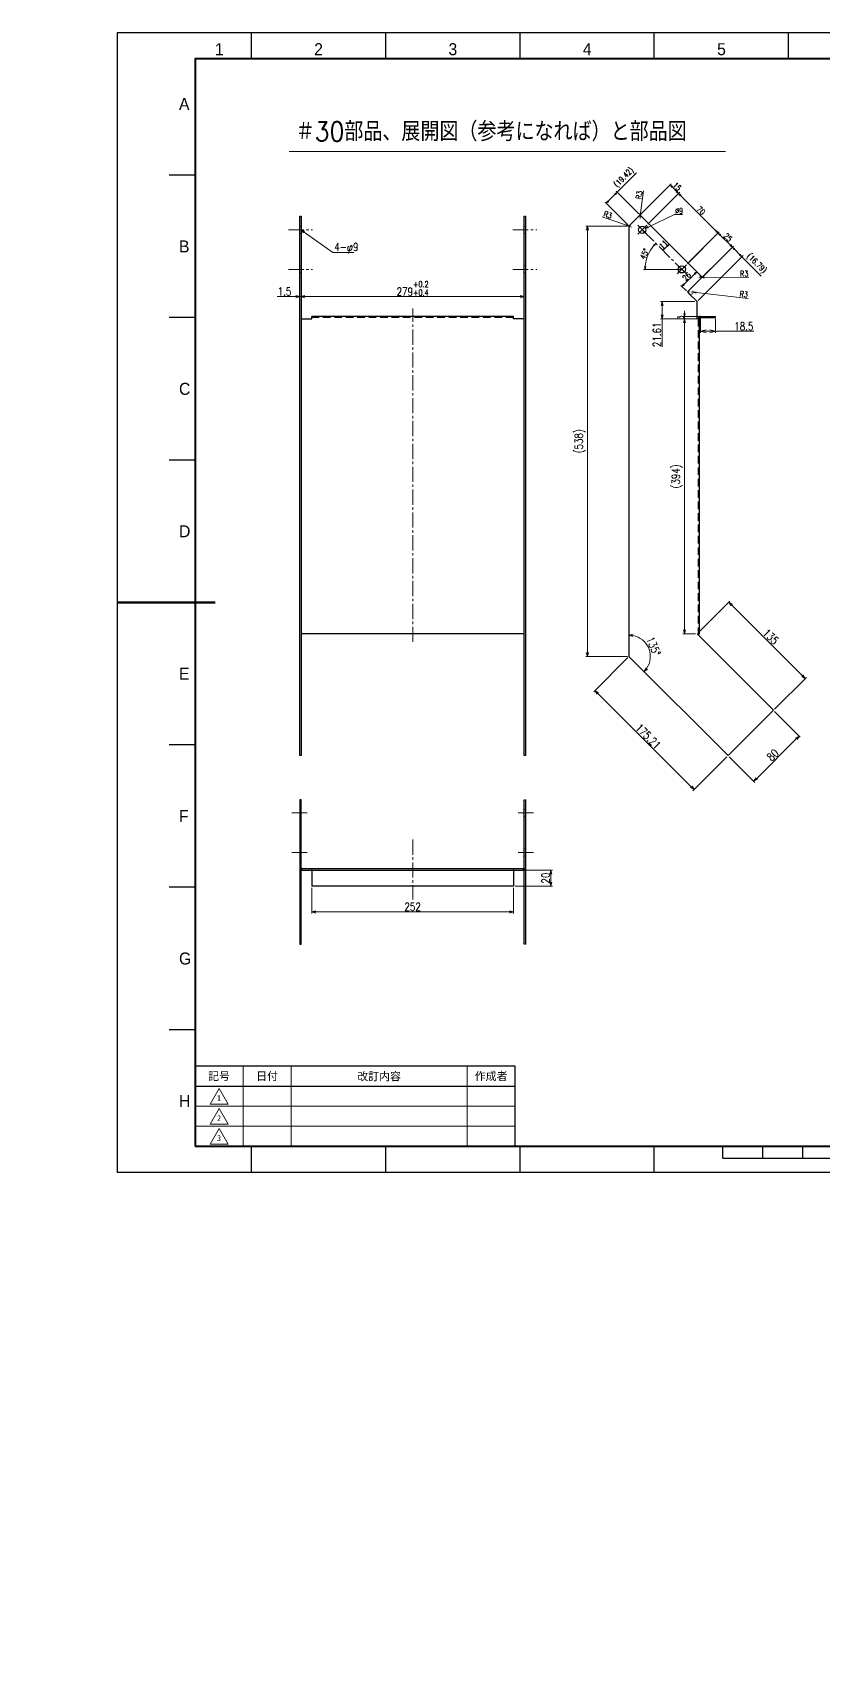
# Model space of a CAD drawing. Header units: millimetres. Extents: x 0 to 51411, y 0 to 16902.
# Drawn here: x 38253 to 39241, y 0 to 2049 of the extents above; entities that cross this region are included whole.
import ezdxf
from ezdxf import colors
from ezdxf.entities.mleader import LeaderData, LeaderLine
from ezdxf.enums import TextEntityAlignment as Align
from ezdxf.math import Vec2, Vec3

# ---------------------------------------------------------------- set-up
doc = ezdxf.new("R2010")
doc.units = ezdxf.units.MM
doc.linetypes.add('CENTER2', pattern=[28.575, 19.05, -3.175, 3.175, -3.175])
doc.linetypes.add('HIDDEN2', pattern=[4.7625, 3.175, -1.5875])
for name, color, linetype, lineweight in [('01_外形線', 7, 'Continuous', 25), ('03_かくれ線', 6, 'HIDDEN2', 13), ('04_中心線', 1, 'CENTER2', 9), ('06_文字', 7, 'Continuous', 13), ('07_寸法線', 3, 'Continuous', 9), ('99_図枠', 7, 'Continuous', 40)]:
    doc.layers.add(name, color=color, linetype=linetype, lineweight=lineweight)
doc.layers.add('10_補助線', color=8, linetype='Continuous', lineweight=13, plot=False)
doc.styles.add('KSS_TXT', font='txt.shx', dxfattribs={"bigfont": 'extfont2.shx'})
doc.styles.add('MS_G', font='MS Gothic.ttf')
doc.styles.get("Standard").update_dxf_attribs({"font": 'arial.ttf'})
doc.styles.add('寸法用', font='simplex.shx', dxfattribs={"width": 0.8, "bigfont": '@extfont2.shx'})
doc.styles.add('表題用', font='MS PGothic.ttf')
doc.dimstyles.new('機械製図用', dxfattribs={"dimtxt": 3.5, "dimasz": 3.5, "dimexe": 2, "dimexo": 0, "dimgap": 1.2, "dimtad": 1, "dimdsep": 46, "dimtxsty": '寸法用', "dimblk": 'OPEN30', "dimcen": 0, "dimclrd": 256, "dimclre": 256, "dimclrt": 7, "dimazin": 2, "dimtm": 1e-09, "dimtfac": 0.75, "dimtmove": 0, "dimatfit": 3, "dimldrblk": 'OPEN30', "dimfxl": 1, "dimlwd": -1, "dimlwe": -1, "dimarcsym": 0})
doc.dimstyles.new('機械製図用$3', dxfattribs={"dimtxt": 3.5, "dimasz": 3.5, "dimexe": 2, "dimexo": 0, "dimgap": 1.2, "dimtad": 1, "dimtih": 1, "dimtoh": 1, "dimdsep": 46, "dimtxsty": '寸法用', "dimblk": 'OPEN30', "dimcen": 0, "dimsd1": 1, "dimclrd": 256, "dimclre": 256, "dimclrt": 7, "dimazin": 2, "dimtm": 1e-09, "dimtfac": 0.75, "dimtofl": 0, "dimtmove": 0, "dimatfit": 3, "dimldrblk": 'OPEN30', "dimfxl": 1, "dimlwd": -1, "dimlwe": -1, "dimarcsym": 0})

# ---------------------------------------------------------------- blocks, each defined once
blk = doc.blocks.new('_Open30')
at = {"color": 0, "linetype": 'ByBlock', "lineweight": -2}
for p, q in [((-1, 0.27), (0, 0)), ((0, 0), (-1, -0.27)), ((0, 0), (-1, 0))]:
    blk.add_line(p, q, dxfattribs=at)
blk = doc.blocks.new('*D1276')
at = {"layer": '07_寸法線', "transparency": 16777216}
for p, q in [((38588, 1717.4), (38588, 1717.4)), ((38593, 1719.4), (38862, 1719.4)), ((38867, 1717.4), (38867, 1717.4))]:
    blk.add_line(p, q, dxfattribs=at)
at = {"layer": 'Defpoints', "color": 0, "transparency": 16777216}
for p in [(38588, 1719.4), (38867, 1719.4), (38867, 1719.4)]:
    blk.add_point(p, dxfattribs=at)
at = {"layer": '07_寸法線', "transparency": 16777216, "xscale": 5, "yscale": 5, "zscale": 5, "rotation": 180}
blk.add_blockref('_Open30', (38588, 1719.4), dxfattribs=at)
at = {"layer": '07_寸法線', "transparency": 16777216, "xscale": 5, "yscale": 5, "zscale": 5}
blk.add_blockref('_Open30', (38867, 1719.4), dxfattribs=at)
at = {"layer": '07_寸法線', "color": 7, "transparency": 16777216, "insert": (38727.5, 1729.6), "char_height": 10, "attachment_point": 5, "style": '寸法用'}
blk.add_mtext('279{\\H7.5;\\S+0.2^ +0.4;}', dxfattribs=at)
blk = doc.blocks.new('*D1277')
at = {"layer": '07_寸法線', "transparency": 16777216}
for p, q in [((38581.5, 1719.4), (38558.3, 1719.4)), ((38588, 1719.4), (38586.5, 1719.4)), ((38593, 1719.4), (38598, 1719.4))]:
    blk.add_line(p, q, dxfattribs=at)
at = {"layer": 'Defpoints', "color": 0, "transparency": 16777216}
for p in [(38586.5, 1719.4), (38586.5, 1719.4), (38588, 1719.4)]:
    blk.add_point(p, dxfattribs=at)
at = {"layer": '07_寸法線', "transparency": 16777216, "xscale": 5, "yscale": 5, "zscale": 5}
blk.add_blockref('_Open30', (38586.5, 1719.4), dxfattribs=at)
at = {"layer": '07_寸法線', "transparency": 16777216, "xscale": 5, "yscale": 5, "zscale": 5, "rotation": 180}
blk.add_blockref('_Open30', (38588, 1719.4), dxfattribs=at)
at = {"layer": '07_寸法線', "color": 7, "transparency": 16777216, "insert": (38567.4, 1725.9), "char_height": 10, "attachment_point": 5, "style": '寸法用'}
blk.add_mtext('1.5', dxfattribs=at)
blk = doc.blocks.new('*D1278')
at = {"layer": '07_寸法線', "transparency": 16777216}
for p, q in [((38995.8, 1807.6), (38943.8, 1807.6)), ((38945.8, 1274.6), (38945.8, 1802.6)), ((38995.8, 1269.6), (38943.8, 1269.6))]:
    blk.add_line(p, q, dxfattribs=at)
at = {"layer": 'Defpoints', "color": 0, "transparency": 16777216}
for p in [(38945.8, 1807.6), (38997.8, 1807.6), (38997.8, 1269.6)]:
    blk.add_point(p, dxfattribs=at)
at = {"layer": '07_寸法線', "transparency": 16777216, "xscale": 5, "yscale": 5, "zscale": 5}
for p, rotation in [((38945.8, 1807.6), 90), ((38945.8, 1269.6), 270)]:
    blk.add_blockref('_Open30', p, dxfattribs=dict(at, rotation=rotation))
at = {"layer": '07_寸法線', "color": 7, "transparency": 16777216, "insert": (38936.7, 1538.6), "char_height": 10, "attachment_point": 5, "rotation": 90, "style": '寸法用'}
blk.add_mtext('(538)', dxfattribs=at)
blk = doc.blocks.new('*D1279')
at = {"layer": '07_寸法線', "transparency": 16777216}
for p, q in [((39021.5, 1810), (39061.2, 1849.8)), ((39062.3, 1845.9), (39106.8, 1801.4)), ((39071, 1760.5), (39110.7, 1800.3))]:
    blk.add_line(p, q, dxfattribs=at)
at = {"layer": 'Defpoints', "color": 0, "transparency": 16777216}
for p in [(39020.1, 1808.6), (39109.3, 1798.9), (39069.6, 1759.1)]:
    blk.add_point(p, dxfattribs=at)
at = {"layer": '07_寸法線', "transparency": 16777216, "xscale": 3.5, "yscale": 3.5, "zscale": 3.5}
for p, rotation in [((39059.8, 1848.4), 135), ((39109.3, 1798.9), 315)]:
    blk.add_blockref('_Open30', p, dxfattribs=dict(at, rotation=rotation))
at = {"layer": '07_寸法線', "color": 7, "transparency": 16777216, "insert": (39087.9, 1827), "char_height": 7, "attachment_point": 5, "rotation": 315, "style": '寸法用'}
blk.add_mtext('70', dxfattribs=at)
blk = doc.blocks.new('*D1280')
at = {"layer": '07_寸法線', "transparency": 16777216}
for p, q in [((39073.1, 1762.7), (39110.7, 1800.3)), ((39111.8, 1796.4), (39124.5, 1783.7)), ((39090.8, 1745), (39128.4, 1782.6))]:
    blk.add_line(p, q, dxfattribs=at)
at = {"layer": 'Defpoints', "color": 0, "transparency": 16777216}
for p in [(39127, 1781.2), (39071.7, 1761.3), (39089.4, 1743.6)]:
    blk.add_point(p, dxfattribs=at)
at = {"layer": '07_寸法線', "transparency": 16777216, "xscale": 3.5, "yscale": 3.5, "zscale": 3.5}
for p, rotation in [((39109.3, 1798.9), 135.0000000000118), ((39127, 1781.2), 315.0000000000118)]:
    blk.add_blockref('_Open30', p, dxfattribs=dict(at, rotation=rotation))
at = {"layer": '07_寸法線', "color": 7, "transparency": 16777216, "insert": (39121.5, 1793.4), "char_height": 7, "attachment_point": 5, "rotation": 315, "style": '寸法用'}
blk.add_mtext('25', dxfattribs=at)
blk = doc.blocks.new('*D1281')
at = {"layer": '07_寸法線', "transparency": 16777216}
for p, q in [((39013, 1822.8), (39050.6, 1860.4)), ((39023.6, 1812.2), (39061.2, 1849.8)), ((39051.7, 1856.5), (39057.3, 1850.9))]:
    blk.add_line(p, q, dxfattribs=at)
at = {"layer": 'Defpoints', "color": 0, "transparency": 16777216}
for p in [(39059.8, 1848.4), (39011.6, 1821.4), (39022.2, 1810.8)]:
    blk.add_point(p, dxfattribs=at)
at = {"layer": '07_寸法線', "transparency": 16777216, "xscale": 3.5, "yscale": 3.5, "zscale": 3.5}
for p, rotation in [((39049.2, 1859), 135.0000000000098), ((39059.8, 1848.4), 315.0000000000098)]:
    blk.add_blockref('_Open30', p, dxfattribs=dict(at, rotation=rotation))
at = {"layer": '07_寸法線', "color": 7, "transparency": 16777216, "insert": (39057.8, 1857), "char_height": 7, "attachment_point": 5, "rotation": 315, "style": '寸法用'}
blk.add_mtext('15', dxfattribs=at)
blk = doc.blocks.new('*D1290')
at = {"layer": '07_寸法線', "transparency": 16777216}
for p, q in [((38983.1, 1849.8), (39007.4, 1874.2)), ((38971.8, 1838.6), (38980.6, 1847.4)), ((39010.2, 1822.8), (38981.7, 1851.3)), ((38996.4, 1809), (38967.9, 1837.5))]:
    blk.add_line(p, q, dxfattribs=at)
at = {"layer": 'Defpoints', "color": 0, "transparency": 16777216}
for p in [(38983.1, 1849.8), (38997.8, 1807.6), (39011.6, 1821.4)]:
    blk.add_point(p, dxfattribs=at)
at = {"layer": '07_寸法線', "transparency": 16777216, "xscale": 3.5, "yscale": 3.5, "zscale": 3.5}
for p, rotation in [((38983.1, 1849.8), 44.99999999999242), ((38969.3, 1836.1), 224.9999999999924)]:
    blk.add_blockref('_Open30', p, dxfattribs=dict(at, rotation=rotation))
at = {"layer": '07_寸法線', "color": 7, "transparency": 16777216, "insert": (38991.9, 1867.9), "char_height": 7, "attachment_point": 5, "rotation": 45, "style": '寸法用'}
blk.add_mtext('(19.42)', dxfattribs=at)
blk = doc.blocks.new('*D1291')
at = {"layer": '07_寸法線', "transparency": 16777216}
blk.add_line((39042.6, 1779.7), (39045.4, 1782.6), dxfattribs=at)
at = {"layer": 'Defpoints', "color": 0, "transparency": 16777216}
for p in [(39047.9, 1785), (39047.9, 1785), (39040.1, 1777.3)]:
    blk.add_point(p, dxfattribs=at)
at = {"layer": '07_寸法線', "transparency": 16777216, "xscale": 3.5, "yscale": 3.5, "zscale": 3.5}
for p, rotation in [((39047.9, 1785), 44.9999999999866), ((39040.1, 1777.3), 224.9999999999866)]:
    blk.add_blockref('_Open30', p, dxfattribs=dict(at, rotation=rotation))
at = {"layer": '07_寸法線', "color": 7, "transparency": 16777216, "insert": (39040.7, 1784.5), "char_height": 7, "attachment_point": 5, "rotation": 45, "style": '寸法用'}
blk.add_mtext('11', dxfattribs=at)
blk = doc.blocks.new('*D1292')
at = {"layer": '07_寸法線', "transparency": 16777216}
blk.add_line((39033.5, 1753.5), (39016, 1753.5), dxfattribs=at)
blk.add_arc((39063.9, 1753.5), 45.9, 139.3746, 175.6254, dxfattribs=at)
at = {"layer": 'Defpoints', "color": 0, "transparency": 16777216}
for p in [(39009.2, 1808.2), (39024.2, 1776.4), (39033.5, 1753.5), (39063.9, 1753.5), (39069.1, 1748.3)]:
    blk.add_point(p, dxfattribs=at)
at = {"layer": '07_寸法線', "transparency": 16777216, "xscale": 3.5, "yscale": 3.5, "zscale": 3.5}
for p, rotation in [((39031.5, 1785.9), 47.18729311319322), ((39018, 1753.5), 267.8127068868006)]:
    blk.add_blockref('_Open30', p, dxfattribs=dict(at, rotation=rotation))
at = {"layer": '07_寸法線', "color": 7, "transparency": 16777216, "insert": (39017.2, 1772.8), "char_height": 7, "attachment_point": 5, "rotation": 67.5, "style": '寸法用'}
blk.add_mtext('45°', dxfattribs=at)
blk = doc.blocks.new('*D1293')
at = {"layer": '07_寸法線', "transparency": 16777216}
for p, q in [((39072.4, 1726.6), (39128.4, 1782.6)), ((39084.2, 1714.7), (39140.3, 1770.8)), ((39129.5, 1778.7), (39136.4, 1771.8)), ((39138.9, 1769.3), (39163.2, 1745))]:
    blk.add_line(p, q, dxfattribs=at)
at = {"layer": 'Defpoints', "color": 0, "transparency": 16777216}
for p in [(39138.9, 1769.3), (39071, 1725.2), (39082.8, 1713.3)]:
    blk.add_point(p, dxfattribs=at)
at = {"layer": '07_寸法線', "transparency": 16777216, "xscale": 3.5, "yscale": 3.5, "zscale": 3.5}
for p, rotation in [((39127, 1781.2), 135.0000000000746), ((39138.9, 1769.3), 315.0000000000747)]:
    blk.add_blockref('_Open30', p, dxfattribs=dict(at, rotation=rotation))
at = {"layer": '07_寸法線', "color": 7, "transparency": 16777216, "insert": (39156.9, 1760.5), "char_height": 7, "attachment_point": 5, "rotation": 315, "style": '寸法用'}
blk.add_mtext('(16.79)', dxfattribs=at)
blk = doc.blocks.new('*D1294')
at = {"layer": '07_寸法線', "transparency": 16777216}
for p, q in [((39066.5, 1734.6), (39079.9, 1748)), ((39087.9, 1745), (39081, 1751.9)), ((39069.6, 1726.6), (39062.6, 1733.5))]:
    blk.add_line(p, q, dxfattribs=at)
at = {"layer": 'Defpoints', "color": 0, "transparency": 16777216}
for p in [(39082.4, 1750.5), (39089.4, 1743.6), (39071, 1725.2)]:
    blk.add_point(p, dxfattribs=at)
at = {"layer": '07_寸法線', "transparency": 16777216, "xscale": 3.5, "yscale": 3.5, "zscale": 3.5}
for p, rotation in [((39082.4, 1750.5), 45.0000000007653), ((39064, 1732.1), 225.0000000007653)]:
    blk.add_blockref('_Open30', p, dxfattribs=dict(at, rotation=rotation))
at = {"layer": '07_寸法線', "color": 7, "transparency": 16777216, "insert": (39069.9, 1744.6), "char_height": 7, "attachment_point": 5, "rotation": 45, "style": '寸法用'}
blk.add_mtext('26', dxfattribs=at)
blk = doc.blocks.new('*D1295')
at = {"layer": '07_寸法線', "transparency": 16777216}
for p, q in [((39054.9, 1821.9), (39021.6, 1806.4)), ((39064.6, 1821.9), (39054.9, 1821.9))]:
    blk.add_line(p, q, dxfattribs=at)
at = {"layer": 'Defpoints', "color": 0, "transparency": 16777216}
for p in [(39018.5, 1804.9), (39010.3, 1801.1)]:
    blk.add_point(p, dxfattribs=at)
at = {"layer": '07_寸法線', "transparency": 16777216, "xscale": 3.5, "yscale": 3.5, "zscale": 3.5, "rotation": 205.0444424778172}
blk.add_blockref('_Open30', (39018.5, 1804.9), dxfattribs=at)
at = {"layer": '07_寸法線', "color": 7, "transparency": 16777216, "insert": (39060.4, 1826.6), "char_height": 7, "attachment_point": 5, "style": '寸法用'}
blk.add_mtext('∅9', dxfattribs=at)
blk = doc.blocks.new('*D1296')
at = {"layer": '07_寸法線', "transparency": 16777216}
blk.add_arc((38997.8, 1269.6), 26.7, 325.7307, 79.2693, dxfattribs=at)
at = {"layer": 'Defpoints', "color": 0, "transparency": 16777216}
for p in [(38997.8, 1806.4), (38997.8, 1269.6), (38997.8, 1269.6), (39024.6, 1269.6), (39121.7, 1145.7)]:
    blk.add_point(p, dxfattribs=at)
at = {"layer": '07_寸法線', "transparency": 16777216, "xscale": 5, "yscale": 5, "zscale": 5}
for p, rotation in [((38997.8, 1296.4), 174.6346455232695), ((39016.7, 1250.7), 230.3653544767294)]:
    blk.add_blockref('_Open30', p, dxfattribs=dict(at, rotation=rotation))
at = {"layer": '07_寸法線', "color": 7, "transparency": 16777216, "insert": (39028.5, 1282.3), "char_height": 10, "attachment_point": 5, "rotation": 292.5, "style": '寸法用'}
blk.add_mtext('135°', dxfattribs=at)
blk = doc.blocks.new('*D1282')
at = {"layer": '07_寸法線', "transparency": 16777216}
for p, q in [((39084.2, 1299.2), (39124, 1338.9)), ((39126.1, 1334), (39214.5, 1245.6)), ((39179.7, 1203.7), (39219.5, 1243.5))]:
    blk.add_line(p, q, dxfattribs=at)
at = {"layer": 'Defpoints', "color": 0, "transparency": 16777216}
for p in [(39082.8, 1297.8), (39218.1, 1242.1), (39178.3, 1202.3)]:
    blk.add_point(p, dxfattribs=at)
at = {"layer": '07_寸法線', "transparency": 16777216, "xscale": 5, "yscale": 5, "zscale": 5}
for p, rotation in [((39122.6, 1337.5), 135), ((39218.1, 1242.1), 315)]:
    blk.add_blockref('_Open30', p, dxfattribs=dict(at, rotation=rotation))
at = {"layer": '07_寸法線', "color": 7, "transparency": 16777216, "insert": (39174.9, 1294.4), "char_height": 10, "attachment_point": 5, "rotation": 315, "style": '寸法用'}
blk.add_mtext('135', dxfattribs=at)
blk = doc.blocks.new('*D1283')
at = {"layer": '07_寸法線', "transparency": 16777216}
for p, q in [((38996.4, 1268.2), (38953.9, 1225.6)), ((38958.8, 1223.5), (39075.6, 1106.7)), ((39120.3, 1144.3), (39077.7, 1101.8))]:
    blk.add_line(p, q, dxfattribs=at)
at = {"layer": 'Defpoints', "color": 0, "transparency": 16777216}
for p in [(38997.8, 1269.6), (39121.7, 1145.7), (39079.2, 1103.2)]:
    blk.add_point(p, dxfattribs=at)
at = {"layer": '07_寸法線', "transparency": 16777216, "xscale": 5, "yscale": 5, "zscale": 5}
for p, rotation in [((38955.3, 1227.1), 134.9999999999991), ((39079.2, 1103.2), 314.9999999999991)]:
    blk.add_blockref('_Open30', p, dxfattribs=dict(at, rotation=rotation))
at = {"layer": '07_寸法線', "color": 7, "transparency": 16777216, "insert": (39021.8, 1169.7), "char_height": 10, "attachment_point": 5, "rotation": 315, "style": '寸法用'}
blk.add_mtext('175.21', dxfattribs=at)
blk = doc.blocks.new('*D1284')
at = {"layer": '07_寸法線', "transparency": 16777216}
for p, q in [((39179.7, 1200.9), (39211.8, 1168.8)), ((39157.4, 1117.2), (39206.9, 1166.7)), ((39123.1, 1144.3), (39155.2, 1112.2))]:
    blk.add_line(p, q, dxfattribs=at)
at = {"layer": 'Defpoints', "color": 0, "transparency": 16777216}
for p in [(39178.3, 1202.3), (39210.4, 1170.2), (39121.7, 1145.7)]:
    blk.add_point(p, dxfattribs=at)
at = {"layer": '07_寸法線', "transparency": 16777216, "xscale": 5, "yscale": 5, "zscale": 5}
for p, rotation in [((39210.4, 1170.2), 45), ((39153.8, 1113.6), 225)]:
    blk.add_blockref('_Open30', p, dxfattribs=dict(at, rotation=rotation))
at = {"layer": '07_寸法線', "color": 7, "transparency": 16777216, "insert": (39177.5, 1146.5), "char_height": 10, "attachment_point": 5, "rotation": 45, "style": '寸法用'}
blk.add_mtext('80', dxfattribs=at)
blk = doc.blocks.new('*D1285')
at = {"layer": '07_寸法線', "transparency": 16777216}
for p, q in [((39087.3, 1693.2), (39087.3, 1674.1)), ((39105.8, 1691.7), (39105.8, 1674.1)), ((39094.3, 1676.1), (39098.8, 1676.1)), ((39105.8, 1676.1), (39154, 1676.1))]:
    blk.add_line(p, q, dxfattribs=at)
at = {"layer": 'Defpoints', "color": 0, "transparency": 16777216}
for p in [(39087.3, 1694.7), (39105.8, 1693.2), (39087.3, 1676.1)]:
    blk.add_point(p, dxfattribs=at)
at = {"layer": '07_寸法線', "transparency": 16777216, "xscale": 7, "yscale": 7, "zscale": 7, "rotation": 180}
blk.add_blockref('_Open30', (39087.3, 1676.1), dxfattribs=at)
at = {"layer": '07_寸法線', "transparency": 16777216, "xscale": 7, "yscale": 7, "zscale": 7}
blk.add_blockref('_Open30', (39105.8, 1676.1), dxfattribs=at)
at = {"layer": '07_寸法線', "color": 7, "transparency": 16777216, "insert": (39141.3, 1682.3), "char_height": 10, "attachment_point": 5, "style": '寸法用'}
blk.add_mtext('18.5', dxfattribs=at)
blk = doc.blocks.new('*D1286')
at = {"layer": '07_寸法線', "transparency": 16777216}
for p, q in [((39015.9, 1851.6), (39012.4, 1823.6)), ((39011.6, 1817.1), (39011.9, 1820.1))]:
    blk.add_line(p, q, dxfattribs=at)
at = {"layer": 'Defpoints', "color": 0, "transparency": 16777216}
for p in [(39011.6, 1817.1), (39011.9, 1820.1)]:
    blk.add_point(p, dxfattribs=at)
at = {"layer": '07_寸法線', "transparency": 16777216, "xscale": 3.5, "yscale": 3.5, "zscale": 3.5, "rotation": 262.89875775886}
blk.add_blockref('_Open30', (39011.9, 1820.1), dxfattribs=at)
at = {"layer": '07_寸法線', "color": 7, "transparency": 16777216, "insert": (39010.5, 1846.4), "char_height": 7, "attachment_point": 5, "rotation": 82.8988, "style": '寸法用'}
blk.add_mtext('R3', dxfattribs=at)
blk = doc.blocks.new('*D1287')
at = {"layer": '07_寸法線', "transparency": 16777216}
for p, q in [((38964.3, 1819.2), (38994.7, 1808.5)), ((39000.8, 1806.4), (38998, 1807.4))]:
    blk.add_line(p, q, dxfattribs=at)
at = {"layer": 'Defpoints', "color": 0, "transparency": 16777216}
for p in [(38998, 1807.4), (39000.8, 1806.4)]:
    blk.add_point(p, dxfattribs=at)
at = {"layer": '07_寸法線', "transparency": 16777216, "xscale": 3.5, "yscale": 3.5, "zscale": 3.5, "rotation": 340.6735314693454}
blk.add_blockref('_Open30', (38998, 1807.4), dxfattribs=at)
at = {"layer": '07_寸法線', "color": 7, "transparency": 16777216, "insert": (38971.4, 1821.7), "char_height": 7, "attachment_point": 5, "rotation": 340.6735, "style": '寸法用'}
blk.add_mtext('R3', dxfattribs=at)
blk = doc.blocks.new('*D1288')
at = {"layer": '07_寸法線', "transparency": 16777216}
for p, q in [((39085.1, 1743.6), (39088.1, 1743.6)), ((39147.5, 1743.3), (39091.6, 1743.6))]:
    blk.add_line(p, q, dxfattribs=at)
at = {"layer": 'Defpoints', "color": 0, "transparency": 16777216}
for p in [(39085.1, 1743.6), (39088.1, 1743.6)]:
    blk.add_point(p, dxfattribs=at)
at = {"layer": '07_寸法線', "transparency": 16777216, "xscale": 3.5, "yscale": 3.5, "zscale": 3.5, "rotation": 179.7769567458811}
blk.add_blockref('_Open30', (39088.1, 1743.6), dxfattribs=at)
at = {"layer": '07_寸法線', "color": 7, "transparency": 16777216, "insert": (39141.7, 1748.1), "char_height": 7, "attachment_point": 5, "rotation": 359.777, "style": '寸法用'}
blk.add_mtext('R3', dxfattribs=at)
blk = doc.blocks.new('*D1289')
at = {"layer": '07_寸法線', "transparency": 16777216}
for p, q in [((39075.2, 1725.2), (39078.2, 1724.9)), ((39146.6, 1717.1), (39081.7, 1724.5))]:
    blk.add_line(p, q, dxfattribs=at)
blk.add_arc((39075.2, 1725.2), 3, 225, 31.6976, dxfattribs=at)
at = {"layer": 'Defpoints', "color": 0, "transparency": 16777216}
for p in [(39075.2, 1725.2), (39078.2, 1724.9)]:
    blk.add_point(p, dxfattribs=at)
at = {"layer": '07_寸法線', "transparency": 16777216, "xscale": 3.5, "yscale": 3.5, "zscale": 3.5, "rotation": 173.5003796069302}
blk.add_blockref('_Open30', (39078.2, 1724.9), dxfattribs=at)
at = {"layer": '07_寸法線', "color": 7, "transparency": 16777216, "insert": (39141.3, 1722.4), "char_height": 7, "attachment_point": 5, "rotation": 353.5004, "style": '寸法用'}
blk.add_mtext('R3', dxfattribs=at)
blk = doc.blocks.new('*D1297')
at = {"layer": '07_寸法線', "transparency": 16777216}
for p, q in [((38601.5, 980.6), (38601.5, 948.3)), ((38853.5, 980.6), (38853.5, 948.3)), ((38606.5, 950.3), (38848.5, 950.3))]:
    blk.add_line(p, q, dxfattribs=at)
at = {"layer": 'Defpoints', "color": 0, "transparency": 16777216}
for p in [(38601.5, 982.6), (38853.5, 982.6), (38853.5, 950.3)]:
    blk.add_point(p, dxfattribs=at)
at = {"layer": '07_寸法線', "transparency": 16777216, "xscale": 5, "yscale": 5, "zscale": 5, "rotation": 180}
blk.add_blockref('_Open30', (38601.5, 950.3), dxfattribs=at)
at = {"layer": '07_寸法線', "transparency": 16777216, "xscale": 5, "yscale": 5, "zscale": 5}
blk.add_blockref('_Open30', (38853.5, 950.3), dxfattribs=at)
at = {"layer": '07_寸法線', "color": 7, "transparency": 16777216, "insert": (38727.5, 956.8), "char_height": 10, "attachment_point": 5, "style": '寸法用'}
blk.add_mtext('252', dxfattribs=at)
blk = doc.blocks.new('*D1298')
at = {"layer": '07_寸法線', "transparency": 16777216}
for p, q in [((38855.5, 1002.6), (38902.2, 1002.6)), ((38900.2, 987.6), (38900.2, 997.6)), ((38855.5, 982.6), (38902.2, 982.6))]:
    blk.add_line(p, q, dxfattribs=at)
at = {"layer": 'Defpoints', "color": 0, "transparency": 16777216}
for p in [(38853.5, 1002.6), (38900.2, 1002.6), (38853.5, 982.6)]:
    blk.add_point(p, dxfattribs=at)
at = {"layer": '07_寸法線', "transparency": 16777216, "xscale": 5, "yscale": 5, "zscale": 5}
for p, rotation in [((38900.2, 1002.6), 90), ((38900.2, 982.6), 270)]:
    blk.add_blockref('_Open30', p, dxfattribs=dict(at, rotation=rotation))
at = {"layer": '07_寸法線', "color": 7, "transparency": 16777216, "insert": (38893.7, 992.6), "char_height": 10, "attachment_point": 5, "rotation": 90, "style": '寸法用'}
blk.add_mtext('20', dxfattribs=at)
blk = doc.blocks.new('*D1302')
at = {"layer": '07_寸法線', "transparency": 16777216}
for p, q in [((39080.8, 1691.7), (39065.1, 1691.7)), ((39067.1, 1686.7), (39067.1, 1302.8)), ((39080.8, 1297.8), (39065.1, 1297.8))]:
    blk.add_line(p, q, dxfattribs=at)
at = {"layer": 'Defpoints', "color": 0, "transparency": 16777216}
for p in [(39082.8, 1691.7), (39067.1, 1297.8), (39082.8, 1297.8)]:
    blk.add_point(p, dxfattribs=at)
at = {"layer": '07_寸法線', "transparency": 16777216, "xscale": 5, "yscale": 5, "zscale": 5}
for p, rotation in [((39067.1, 1691.7), 90), ((39067.1, 1297.8), 270)]:
    blk.add_blockref('_Open30', p, dxfattribs=dict(at, rotation=rotation))
at = {"layer": '07_寸法線', "color": 7, "transparency": 16777216, "insert": (39057.9, 1494.7), "char_height": 10, "attachment_point": 5, "rotation": 90, "style": '寸法用'}
blk.add_mtext('(394)', dxfattribs=at)
blk = doc.blocks.new('*D1303')
at = {"layer": '07_寸法線', "transparency": 16777216}
for p, q in [((39067.1, 1698.2), (39067.1, 1701.7)), ((39085.3, 1694.7), (39065.1, 1694.7)), ((39080.8, 1691.7), (39065.1, 1691.7)), ((39067.1, 1694.7), (39067.1, 1691.7)), ((39067.1, 1688.2), (39067.1, 1684.7))]:
    blk.add_line(p, q, dxfattribs=at)
at = {"layer": 'Defpoints', "color": 0, "transparency": 16777216}
for p in [(39067.1, 1691.7), (39082.8, 1691.7), (39087.3, 1694.7)]:
    blk.add_point(p, dxfattribs=at)
at = {"layer": '07_寸法線', "transparency": 16777216, "xscale": 3.5, "yscale": 3.5, "zscale": 3.5}
for p, rotation in [((39067.1, 1694.7), 270), ((39067.1, 1691.7), 90)]:
    blk.add_blockref('_Open30', p, dxfattribs=dict(at, rotation=rotation))
at = {"layer": '07_寸法線', "color": 7, "transparency": 16777216, "insert": (39062.4, 1693.2), "char_height": 7, "attachment_point": 5, "rotation": 90, "style": '寸法用'}
blk.add_mtext('3', dxfattribs=at)
blk = doc.blocks.new('*D1684')
at = {"layer": '07_寸法線', "transparency": 16777216}
for p, q in [((39080.2, 1713.3), (39037.3, 1713.3)), ((39039.3, 1708.3), (39039.3, 1696.7)), ((39083.8, 1691.7), (39037.3, 1691.7)), ((39039.3, 1691.7), (39039.3, 1656.7))]:
    blk.add_line(p, q, dxfattribs=at)
at = {"layer": 'Defpoints', "color": 0, "transparency": 16777216}
for p in [(39082.2, 1713.3), (39039.3, 1691.7), (39085.8, 1691.7)]:
    blk.add_point(p, dxfattribs=at)
at = {"layer": '07_寸法線', "transparency": 16777216, "xscale": 5, "yscale": 5, "zscale": 5}
for p, rotation in [((39039.3, 1713.3), 90), ((39039.3, 1691.7), 270)]:
    blk.add_blockref('_Open30', p, dxfattribs=dict(at, rotation=rotation))
at = {"layer": '07_寸法線', "color": 7, "transparency": 16777216, "insert": (39032.8, 1671.7), "char_height": 10, "attachment_point": 5, "rotation": 90, "style": '寸法用'}
blk.add_mtext('21.61', dxfattribs=at)
blk = doc.blocks.new('AM_BALLOON1')
at = {"transparency": 16777216}
blk.add_circle((0, 0), 5, dxfattribs=at)
blk.add_attdef('B_NUMBER', text='', height=3, dxfattribs=at).set_placement((0, 0), align=Align.MIDDLE_CENTER)
blk = doc.blocks.new('_OPEN')
at = {"color": 0, "linetype": 'ByBlock'}
for p, q in [((-1, 0.2), (0, 0)), ((0, 0), (-1, -0.2)), ((0, 0), (-1, 0))]:
    blk.add_line(p, q, dxfattribs=at)

msp = doc.modelspace()

# ---------------------------------------------------------------- linework, layer by layer
at = {"layer": '01_外形線'}
for p, q in [((38588.045, 1691.714), (38601.545, 1691.714)), ((38853.545, 1694.714), (38601.545, 1694.714)), ((38601.545, 1691.714), (38601.545, 1694.714)), ((38853.545, 1691.714), (38853.545, 1694.714)), ((38867.045, 1691.714), (38853.545, 1691.714)), ((39087.336, 1694.714), (39105.836, 1694.714)), ((39087.336, 1693.214), (39105.836, 1693.214)), ((39105.836, 1693.214), (39105.836, 1694.714)), ((38867.045, 1297.764), (38588.045, 1297.764)), ((38865.545, 1004.09), (38589.545, 1004.09)), ((38589.545, 1002.59), (38865.545, 1002.59)), ((38601.545, 1002.59), (38601.545, 982.59)), ((38853.545, 1002.59), (38853.545, 982.59)), ((38853.545, 1002.59), (38853.545, 982.59)), ((38853.545, 982.59), (38601.545, 982.59))]:
    msp.add_line(p, q, dxfattribs=at)
for points in [[(38586.545, 1820.117), (38588.045, 1820.117), (38588.045, 1145.736), (38586.545, 1145.736)], [(38867.045, 1820.117), (38868.545, 1820.117), (38868.545, 1145.736), (38867.045, 1145.736)], [(38588.045, 1090.59), (38586.545, 1090.59), (38586.545, 910.13), (38588.045, 910.13)], [(38867.045, 1090.59), (38868.545, 1090.59), (38868.545, 910.13), (38867.045, 910.13)]]:
    msp.add_lwpolyline(points, close=True, dxfattribs=at)
msp.add_lwpolyline([(39085.836, 1691.714), (39082.836, 1691.714), (39082.836, 1713.322), (39073.088, 1723.069, -0.41421356), (39073.088, 1727.312), (39087.23, 1741.454, 0.41421356), (39087.23, 1745.697), (39013.688, 1819.239, 0.41421356), (39009.446, 1819.239), (38998.714, 1808.507, 0.19891237), (38997.836, 1806.386), (38997.836, 1269.627), (39121.726, 1145.736), (39178.295, 1202.305), (39082.836, 1297.764), (39085.836, 1297.764), (39085.836, 1691.714)], format="xyb", dxfattribs=at)
for centre in [(39014.398, 1802.972), (39063.896, 1753.475)]:
    msp.add_circle(centre, 4.5, dxfattribs=at)
for centre, radius, start, end in [((39087.336, 1691.714), 3, 90, 180), ((39087.336, 1691.714), 1.5, 90, 180), ((38589.545, 1005.59), 1.5, 180, 270), ((38865.545, 1005.59), 1.5, 270, 0), ((38589.545, 1005.59), 3, 240, 270), ((38865.545, 1005.59), 3, 270, 300)]:
    msp.add_arc(centre, radius, start, end, dxfattribs=at)
at = {"layer": '03_かくれ線', "ltscale": 3}
for p, q in [((38586.545, 1807.472), (38588.045, 1807.472)), ((38867.045, 1807.472), (38868.545, 1807.472)), ((38586.545, 1798.472), (38588.045, 1798.472)), ((38867.045, 1798.472), (38868.545, 1798.472)), ((38586.545, 1757.975), (38588.045, 1757.975)), ((38586.545, 1748.975), (38588.045, 1748.975)), ((38867.045, 1757.975), (38868.545, 1757.975)), ((38867.045, 1748.975), (38868.545, 1748.975)), ((38853.545, 1693.214), (38601.545, 1693.214)), ((39084.336, 1691.714), (39084.336, 1297.764)), ((38601.545, 1002.59), (38601.545, 1004.09)), ((38853.545, 1002.59), (38853.545, 1004.09))]:
    msp.add_line(p, q, dxfattribs=at)
at = {"layer": '03_かくれ線'}
for p, q in [((38586.545, 1078.527), (38588.045, 1078.527)), ((38586.545, 1069.527), (38588.045, 1069.527)), ((38868.545, 1078.527), (38867.045, 1078.527)), ((38868.545, 1069.527), (38867.045, 1069.527)), ((38586.545, 1029.03), (38588.045, 1029.03)), ((38868.545, 1029.03), (38867.045, 1029.03)), ((38586.545, 1020.03), (38588.045, 1020.03)), ((38588.045, 1002.992), (38588.045, 1005.59)), ((38868.545, 1020.03), (38867.045, 1020.03)), ((38867.045, 1002.992), (38867.045, 1005.59))]:
    msp.add_line(p, q, dxfattribs=at)
at = {"layer": '03_かくれ線', "ltscale": 3}
for centre, start, end in [((38589.545, 1005.59), 180, 240), ((38865.545, 1005.59), 300, 0)]:
    msp.add_arc(centre, 3, start, end, dxfattribs=at)
at = {"layer": '04_中心線'}
for p, q in [((39020.055, 1808.629), (39008.741, 1797.316)), ((39008.741, 1808.629), (39020.055, 1797.316)), ((39069.086, 1748.284), (39009.207, 1808.163)), ((38572.295, 1802.972), (38602.295, 1802.972)), ((38852.795, 1802.972), (38882.795, 1802.972)), ((38572.295, 1753.475), (38602.295, 1753.475)), ((38852.795, 1753.475), (38882.795, 1753.475)), ((39069.552, 1759.132), (39058.239, 1747.818)), ((39058.239, 1759.132), (39069.552, 1747.818)), ((38727.545, 1287.764), (38727.545, 1704.714)), ((38576.545, 1074.027), (38598.045, 1074.027)), ((38878.545, 1074.027), (38857.045, 1074.027)), ((38727.545, 1040.84), (38727.545, 965.84)), ((38576.545, 1024.53), (38598.045, 1024.53)), ((38878.545, 1024.53), (38857.045, 1024.53))]:
    msp.add_line(p, q, dxfattribs=at)
at = {"layer": '07_寸法線'}
msp.add_line((38573.177, 1900.756), (39118.424, 1900.756), dxfattribs=at)
msp.add_lwpolyline([(39063.896, 1753.475), (39033.522, 1753.475)], dxfattribs=at)
at = {"layer": '10_補助線'}
for points in [[(38998.714, 1808.507), (38997.836, 1807.628), (38997.836, 1806.386)], [(39013.688, 1819.239), (39011.567, 1821.36), (39009.446, 1819.239)], [(39087.23, 1745.697), (39089.351, 1743.575), (39087.23, 1741.454)], [(39073.088, 1727.312), (39070.967, 1725.191), (39073.088, 1723.069)]]:
    msp.add_lwpolyline(points, dxfattribs=at)
at = {"layer": '99_図枠', "lineweight": 25}
for p, q in [((38526.025, 2016.666), (38526.025, 2049.166)), ((38693.85, 2016.666), (38693.85, 2049.166)), ((38861.675, 2016.666), (38861.675, 2049.166)), ((39029.5, 2016.666), (39029.5, 2049.166)), ((39197.325, 2016.666), (39197.325, 2049.166)), ((38455.6, 1871.152), (38423.1, 1871.152)), ((38455.6, 1693.137), (38423.1, 1693.137)), ((38455.6, 1515.123), (38423.1, 1515.123)), ((38455.6, 1159.094), (38423.1, 1159.094)), ((38455.6, 981.08), (38423.1, 981.08)), ((38455.6, 803.065), (38423.1, 803.065)), ((38455.6, 732.551), (38855.6, 732.551)), ((38526.025, 625.051), (38526.025, 657.551)), ((38693.85, 625.051), (38693.85, 657.551)), ((38861.675, 625.051), (38861.675, 657.551)), ((39029.5, 625.051), (39029.5, 657.551)), ((39115.15, 642.551), (39115.15, 657.551)), ((39165.15, 642.551), (39165.15, 657.551)), ((39215.15, 642.551), (39215.15, 657.551)), ((39115.15, 642.551), (39615.15, 642.551))]:
    msp.add_line(p, q, dxfattribs=at)
at = {"layer": '99_図枠', "lineweight": 53}
msp.add_line((38358.2, 1337.109), (38480.6, 1337.109), dxfattribs=at)
at = {"layer": '99_図枠', "lineweight": 13}
for p, q in [((38515.6, 657.551), (38515.6, 757.551)), ((38575.6, 657.551), (38575.6, 757.551)), ((38795.6, 657.551), (38795.6, 757.551)), ((38455.6, 707.551), (38855.6, 707.551)), ((38455.6, 682.551), (38855.6, 682.551))]:
    msp.add_line(p, q, dxfattribs=at)
at = {"layer": '99_図枠'}
msp.add_lwpolyline([(38455.6, 657.551), (40339.6, 657.551), (40339.6, 2016.666), (38455.6, 2016.666)], close=True, dxfattribs=at)
at = {"layer": '99_図枠', "lineweight": 25}
msp.add_lwpolyline([(38455.6, 657.551), (38855.6, 657.551), (38855.6, 757.551), (38455.6, 757.551)], close=True, dxfattribs=at)
at = {"layer": '99_図枠', "lineweight": 13}
for points in [[(38474.35, 710.206), (38485.6, 729.692), (38496.85, 710.206), (38474.35, 710.206)], [(38474.35, 685.206), (38485.6, 704.692), (38496.85, 685.206), (38474.35, 685.206)], [(38474.35, 660.206), (38485.6, 679.692), (38496.85, 660.206), (38474.35, 660.206)]]:
    msp.add_lwpolyline(points, dxfattribs=at)
at = {"layer": 'Defpoints'}
msp.add_lwpolyline([(38358.2, 625.051), (40372.1, 625.051), (40372.1, 2049.166), (38358.2, 2049.166)], close=True, dxfattribs=at)

# ---------------------------------------------------------------- texts
at = {"layer": '06_文字', "color": 3, "style": 'KSS_TXT', "width": 0.9}
msp.add_text('＃30部品、展開図（参考になれば）と部品図', height=24, dxfattribs=at).set_placement((38581.392, 1913.754))
at = {"layer": '99_図枠', "lineweight": 13, "style": '表題用'}
for s, p in [('1', (38485.911, 2016.666)), ('2', (38609.938, 2016.666)), ('3', (38777.763, 2016.666)), ('4', (38945.588, 2016.666)), ('5', (39113.413, 2016.666))]:
    msp.add_text(s, height=15, dxfattribs=at).set_placement(p, align=Align.BOTTOM_CENTER)
for s, p in [('A', (38435.6, 1960.159)), ('B', (38435.6, 1782.145)), ('C', (38435.6, 1604.13)), ('D', (38435.6, 1426.116)), ('E', (38435.6, 1248.101)), ('F', (38435.6, 1070.087)), ('G', (38435.6, 892.073)), ('H', (38435.6, 714.058))]:
    msp.add_text(s, height=15, dxfattribs=at).set_placement(p, align=Align.MIDDLE_LEFT)
at = {"layer": '99_図枠', "style": '表題用'}
for s, p in [('記号', (38485.6, 745.051)), ('日付', (38545.6, 745.051)), ('作成者', (38825.6, 745.051))]:
    msp.add_text(s, height=10, dxfattribs=at).set_placement(p, align=Align.MIDDLE_CENTER)
msp.add_text('改訂内容', height=10, dxfattribs=at).set_placement((38685.6, 745.051), align=Align.MIDDLE)
at = {"layer": '99_図枠', "lineweight": 13, "style": 'MS_G'}
for s, p in [('1', (38485.6, 717.551)), ('2', (38485.6, 692.551)), ('3', (38485.6, 667.551))]:
    msp.add_text(s, height=7.5, dxfattribs=at).set_placement(p, align=Align.MIDDLE)

# ---------------------------------------------------------------- dimensions: what is measured, and where the dimension line sits
at = {"layer": '07_寸法線'}
for p1, p2, distance, override, picture, middle in [((38997.836, 1807.628), (39011.567, 1821.36), 40.286, {"dimtxt": 7, "dimexo": 2}, '*D1290', (38991.872, 1867.878)), ((38997.836, 1269.627), (38997.836, 1807.628), 51.989, {"dimtxt": 10, "dimasz": 5, "dimexo": 2, "dimgap": 1.5}, '*D1278', (38936.727, 1538.628)), ((39070.967, 1725.191), (39082.836, 1713.322), 79.223, {"dimtxt": 7, "dimexo": 2}, '*D1293', (39156.886, 1760.549))]:
    dim = msp.add_aligned_dim(p1=p1, p2=p2, distance=distance, text='(<>)', dimstyle='機械製図用', override=override, dxfattribs=at)
    dim.commit()
    dim.dimension.update_dxf_attribs({"geometry": picture, "text_midpoint": middle})
for center, mpoint, picture, middle in [((39011.567, 1817.117), (39011.938, 1820.094), '*D1286', (39015.141, 1845.808)), ((39000.836, 1806.386), (38998.005, 1807.379), '*D1287', (38969.851, 1817.252)), ((39085.109, 1743.575), (39088.109, 1743.564), '*D1288', (39141.678, 1743.355)), ((39075.209, 1725.191), (39078.19, 1724.851), '*D1289', (39140.791, 1717.719))]:
    dim = msp.add_radius_dim(center=center, mpoint=mpoint, dimstyle='機械製図用', override={"dimtxt": 7}, dxfattribs=at)
    dim.commit()
    dim.dimension.update_dxf_attribs({"geometry": picture, "text_midpoint": middle, "dimtype": 164})
for p1, p2, distance, override, picture, middle in [((39011.567, 1821.36), (39022.176, 1810.751), 53.223, {"dimtxt": 7, "dimexo": 2}, '*D1281', (39057.829, 1857.013)), ((39020.055, 1808.629), (39069.552, 1759.132), 56.223, {"dimtxt": 7, "dimexo": 2}, '*D1279', (39087.883, 1826.959)), ((39040.1, 1777.271), (39047.878, 1785.049), 0, {"dimtxt": 7, "dimexo": 2}, '*D1291', (39040.666, 1784.483)), ((39071.674, 1761.253), (39089.351, 1743.575), 53.223, {"dimtxt": 7, "dimexo": 2}, '*D1280', (39121.47, 1793.372)), ((39070.967, 1725.191), (39089.351, 1743.575), 9.808, {"dimtxt": 7, "dimexo": 2}, '*D1294', (39069.9, 1744.642)), ((39082.836, 1297.764), (39178.295, 1202.305), 56.223, {"dimtxt": 10, "dimasz": 5, "dimexo": 2, "dimgap": 1.5}, '*D1282', (39174.917, 1294.386)), ((38997.836, 1269.627), (39121.726, 1145.736), -60.196, {"dimtxt": 10, "dimasz": 5, "dimexo": 2, "dimgap": 1.5}, '*D1283', (39021.812, 1169.713)), ((39121.726, 1145.736), (39178.295, 1202.305), -45.384, {"dimtxt": 10, "dimasz": 5, "dimexo": 2, "dimgap": 1.5}, '*D1284', (39177.506, 1146.526))]:
    dim = msp.add_aligned_dim(p1=p1, p2=p2, distance=distance, dimstyle='機械製図用', override=override, dxfattribs=at)
    dim.commit()
    dim.dimension.update_dxf_attribs({"geometry": picture, "text_midpoint": middle})
dim = msp.add_diameter_dim_2p(p1=(39010.321, 1801.067), p2=(39018.475, 1804.877), dimstyle='機械製図用$3', override={"dimtxt": 7}, dxfattribs=at)
dim.commit()
dim.dimension.update_dxf_attribs({"geometry": '*D1295', "text_midpoint": (39060.365, 1821.896), "dimtype": 163})
for base, line1, line2, override, picture, middle in [((39024.572, 1269.627), ((38997.836, 1269.627), (39121.726, 1145.736)), ((38997.836, 1806.386), (38997.836, 1269.627)), {"dimtxt": 10, "dimasz": 5, "dimgap": 1.5}, '*D1296', (39028.542, 1282.346)), ((39024.187, 1776.401), ((39063.896, 1753.475), (39033.522, 1753.475)), ((39069.086, 1748.284), (39009.207, 1808.163)), {"dimtxt": 7}, '*D1292', (39017.192, 1772.82))]:
    dim = msp.add_angular_dim_2l(base=base, line1=line1, line2=line2, dimstyle='機械製図用', override=override, dxfattribs=at)
    dim.commit()
    dim.dimension.update_dxf_attribs({"geometry": picture, "text_midpoint": middle})
for base, p1, p2, override, picture, middle in [((38586.545, 1719.354), (38588.045, 1719.354), (38586.545, 1719.354), {"dimtxt": 10, "dimasz": 5, "dimexo": 2, "dimgap": 1.5}, '*D1277', (38567.426, 1725.854)), ((38867.045, 1719.354), (38588.045, 1719.354), (38867.045, 1719.354), {"dimtxt": 10, "dimasz": 5, "dimexo": 2, "dimgap": 1.5, "dimtol": 1, "dimtp": 0.2, "dimtm": -0.4}, '*D1276', (38727.545, 1729.604)), ((38853.545, 950.252), (38601.545, 982.59), (38853.545, 982.59), {"dimtxt": 10, "dimasz": 5, "dimexo": 2, "dimgap": 1.5}, '*D1297', (38727.545, 956.752))]:
    dim = msp.add_linear_dim(base=base, p1=p1, p2=p2, dimstyle='機械製図用', override=override, dxfattribs=at)
    dim.commit()
    dim.dimension.update_dxf_attribs({"geometry": picture, "text_midpoint": middle})
for base, p1, p2, angle, picture, middle in [((39039.332, 1691.714), (39082.214, 1713.322), (39085.836, 1691.714), 270, '*D1684', (39032.832, 1671.691)), ((38900.177, 1002.59), (38853.545, 982.59), (38853.545, 1002.59), 90, '*D1298', (38893.677, 992.59))]:
    dim = msp.add_linear_dim(base=base, p1=p1, p2=p2, angle=angle, dimstyle='機械製図用', override={"dimtxt": 10, "dimasz": 5, "dimexo": 2, "dimgap": 1.5}, dxfattribs=at)
    dim.commit()
    dim.dimension.update_dxf_attribs({"geometry": picture, "text_midpoint": middle})
dim = msp.add_linear_dim(base=(39067.064, 1691.714), p1=(39087.336, 1694.714), p2=(39082.836, 1691.714), angle=90, dimstyle='機械製図用', override={"dimtxt": 7, "dimexo": 2, "dimdec": 1, "dimtmove": 2}, dxfattribs=at)
dim.commit()
dim.dimension.update_dxf_attribs({"geometry": '*D1303', "text_midpoint": (39062.364, 1693.175), "dimtype": 160})
dim = msp.add_linear_dim(base=(39067.06445, 1297.76438), p1=(39082.83561, 1691.71441), p2=(39082.83561, 1297.76438), angle=90, text='(<>)', dimstyle='機械製図用', override={"dimtxt": 10, "dimasz": 5, "dimexo": 2, "dimgap": 1.5, "dimdec": 1}, dxfattribs=at)
dim.commit()
dim.dimension.update_dxf_attribs({"geometry": '*D1302', "text_midpoint": (39057.9454, 1494.73939)})
dim = msp.add_linear_dim(base=(39087.336, 1676.082), p1=(39105.836, 1693.214), p2=(39087.336, 1694.714), dimstyle='機械製図用', override={"dimtxt": 10, "dimasz": 7, "dimexo": 1.5}, dxfattribs=at)
dim.commit()
dim.dimension.update_dxf_attribs({"geometry": '*D1285', "text_midpoint": (39141.348, 1676.082), "dimtype": 160})

# ---------------------------------------------------------------- leaders
ml = msp.add_multileader_mtext('Standard', dxfattribs=at)
ml.set_content('4-φ9', color=7, style='寸法用')
ml.set_leader_properties(color=256, linetype='ByLayer', lineweight=-1)
ml.set_arrow_properties(name='OPEN30')
ml.build(insert=Vec2(0, 0))
ml.multileader.update_dxf_attribs({"has_dogleg": 0, "text_left_attachment_type": 6, "text_right_attachment_type": 6, "arrow_head_size": 5})
ctx = ml.context
ctx.base_point, ctx.char_height, ctx.arrow_head_size, ctx.plane_origin = Vec3(38627.575, 1774.473), 10, 5, Vec3(38588.045, 1802.972)
ctx.left_attachment, ctx.right_attachment = 6, 6
notes = []
notes.append((ctx, [(0, (1, 1, 0), (38619.575, 1774.473), (1, 0), 8, [(0, [(38588.045, 1802.972)], 0, [])])]))
ctx.mtext.insert, ctx.mtext.flow_direction = Vec3(38629.575, 1786.473), 5
ml = msp.add_multileader_block('Standard', dxfattribs=at)
ml.set_content('AM_BALLOON1', color=256, scale=3.49978788)
ml.set_attribute('B_NUMBER', '1', width=0)
ml.set_leader_properties(color=256, linetype='ByLayer', lineweight=-1)
ml.set_arrow_properties(name='OPEN')
ml.build(insert=Vec2(0, 0))
ml.multileader.update_dxf_attribs({"leader_type": 0, "has_dogleg": 0, "text_right_attachment_type": 6, "dogleg_length": 0, "arrow_head_size": 1.75, "scale": 2.5, "block_connection_type": 1})
ctx = ml.context
ctx.base_point, ctx.scale, ctx.char_height, ctx.arrow_head_size, ctx.landing_gap_size, ctx.plane_origin = Vec3(43910.767, 1565.525), 2.5, 3.5, 1.75, 1.75, Vec3(43910.767, 1565.525)
ctx.right_attachment, ctx.attachment_type = 6, 1
notes.append((ctx, [(0, (0, 0, 0), (0, 0), (1, 0), 1, [])]))
ctx.block.insert = Vec3(43910.767, 1565.525)
ml = msp.add_multileader_block('Standard', dxfattribs=at)
ml.set_content('AM_BALLOON1', color=256, scale=3.49978788)
ml.set_attribute('B_NUMBER', '2', width=0)
ml.set_leader_properties(color=256, linetype='ByLayer', lineweight=-1)
ml.set_arrow_properties(name='OPEN')
ml.build(insert=Vec2(0, 0))
ml.multileader.update_dxf_attribs({"leader_type": 0, "has_dogleg": 0, "text_right_attachment_type": 6, "dogleg_length": 0, "arrow_head_size": 1.75, "scale": 2.5, "block_connection_type": 1})
ctx = ml.context
ctx.base_point, ctx.scale, ctx.char_height, ctx.arrow_head_size, ctx.landing_gap_size, ctx.plane_origin = Vec3(44674.034, 1385.933), 2.5, 3.5, 1.75, 1.75, Vec3(44674.034, 1385.933)
ctx.right_attachment, ctx.attachment_type = 6, 1
notes.append((ctx, [(0, (0, 0, 0), (0, 0), (1, 0), 1, [])]))
ctx.block.insert = Vec3(44674.034, 1385.933)
ml = msp.add_multileader_block('Standard', dxfattribs=at)
ml.set_content('AM_BALLOON1', color=256, scale=1.24992424)
ml.set_attribute('B_NUMBER', '1', width=0)
ml.set_leader_properties(color=256, linetype='ByLayer', lineweight=-1)
ml.set_arrow_properties(name='OPEN')
ml.build(insert=Vec2(0, 0))
ml.multileader.update_dxf_attribs({"leader_type": 0, "has_dogleg": 0, "text_right_attachment_type": 6, "dogleg_length": 0, "arrow_head_size": 0.625, "scale": 2.5, "block_connection_type": 1})
ctx = ml.context
ctx.base_point, ctx.scale, ctx.char_height, ctx.arrow_head_size, ctx.landing_gap_size, ctx.plane_origin = Vec3(45136.303, 1072.891), 2.5, 1.25, 0.625, 0.625, Vec3(45136.303, 1072.891)
ctx.right_attachment, ctx.attachment_type = 6, 1
notes.append((ctx, [(0, (0, 0, 0), (0, 0), (1, 0), 1, [])]))
ctx.block.insert = Vec3(45136.303, 1072.891)
for ctx, leaders in notes:
    for number, flags, end, landing, length, lines in leaders:
        leader = LeaderData()
        leader.index, (leader.has_last_leader_line, leader.has_dogleg_vector, leader.attachment_direction) = number, flags
        leader.last_leader_point, leader.dogleg_vector, leader.dogleg_length = Vec3(end), Vec3(landing), length
        for number, points, colour, breaks in lines:
            line = LeaderLine()
            line.index, line.vertices, line.color, line.breaks = number, Vec3.list(points), colors.encode_raw_color(colour), breaks
            leader.lines.append(line)
        ctx.leaders.append(leader)

doc.saveas('drawing.dxf')
